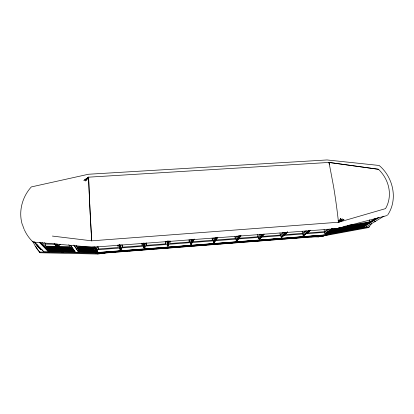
<?xml version="1.0" encoding="UTF-8"?>
<svg xmlns="http://www.w3.org/2000/svg" width="414" height="414" viewBox="0 0 414 414"><rect width="100%" height="100%" fill="white"/><g stroke="black" fill="none" stroke-linecap="round" stroke-linejoin="round"><path stroke-width="0.62" d="M92.451 248.824L92.131 247.826L77.879 247.556L77.858 247.903L78.282 248.56L92.451 248.824L92.131 247.826M93.228 248.964L92.777 247.707L77.076 247.412L77.056 247.758L77.656 248.674L93.228 248.964L92.777 247.707M92.922 249.72L78.867 249.461L79.281 250.097L93.248 250.356L92.938 249.383L80.166 249.145M93.248 250.356L92.938 249.383M94.009 250.491L93.574 249.264L78.096 248.98L78.075 249.321L78.66 250.211L94.009 250.491L93.574 249.264M86.164 250.755L79.866 250.641L79.85 250.977L80.249 251.593L94.025 251.841L93.719 250.894L88.684 250.801M94.025 251.841L93.719 250.894M94.775 251.976L94.351 250.78L79.09 250.501L79.074 250.837L79.638 251.702L94.775 251.976L94.351 250.78M78.282 248.56L77.879 247.556M78.66 250.211L78.681 249.875L81.879 249.932M70.437 245.378L75.42 252.488L78.841 252.55L74.209 245.238M79.281 250.097L79.297 249.761L93.269 250.015M79.638 251.702L79.09 250.501M80.249 251.593L79.866 250.641M75.42 252.488L75.436 252.157L62.162 251.919M92.436 247.044L76.642 246.749L76.704 245.709M70.452 248.41L70.002 247.412L60.672 247.236L60.646 247.582L61.179 248.24L70.452 248.41L70.002 247.412M71.26 248.555L70.628 247.293L59.844 247.086L59.823 247.432L60.568 248.359L71.26 248.555L70.628 247.293M71.565 249.958L71.125 248.974L61.929 248.809L61.909 249.15L62.421 249.787L71.565 249.958L71.125 248.974M72.357 250.097L71.741 248.861L61.117 248.664L61.096 249.005L61.821 249.901L72.357 250.097L71.741 248.861M72.196 250.837L63.13 250.672L63.632 251.293L72.647 251.458L72.217 250.501L66.178 250.387M72.647 251.458L72.217 250.501M73.423 251.593L72.828 250.387L62.354 250.196L62.333 250.532L63.037 251.401L73.423 251.593L72.828 250.387M63.037 251.401L62.354 250.196M54.581 243.68L61.681 252.245L63.057 252.266L56.563 243.924M63.632 251.293L63.652 250.956L72.667 251.122M60.258 251.355L59.554 250.144L49.033 249.952L49.007 250.289L49.82 251.163L60.258 251.355L59.554 250.144M60.568 248.359L59.844 247.086M61.179 248.24L60.672 247.236M61.681 252.245L61.702 251.909L49.287 251.686L40.515 242.376M61.821 249.901L61.841 249.564M62.421 249.787L61.929 248.809M49.478 247.023L46.979 246.977L46.953 247.324L47.563 247.986L56.884 248.162L56.356 247.153L52.604 247.08M56.884 248.162L56.356 247.153M57.712 248.302L56.961 247.034L46.13 246.832L46.104 247.179L46.968 248.105L57.712 248.302L56.961 247.034M55.212 248.679L48.433 248.555L48.407 248.897L49.002 249.544L58.193 249.709L57.675 248.726M59.005 249.849L58.276 248.612L47.6 248.416L47.574 248.757L48.417 249.658L59.005 249.849L58.276 248.612M58.938 250.594L58.959 250.258L49.851 250.092L49.825 250.429L50.404 251.055L59.461 251.215L58.938 250.594L49.825 250.429M68.765 244.679L70.152 246.625L59.305 246.418L59.445 244.338L60.723 244.363M48.417 249.658L47.6 248.416M49.002 249.544L48.433 248.555M34.036 241.988L43.713 251.712L49.261 252.022L49.287 251.686M49.82 251.163L49.846 250.827M50.404 251.055L49.851 250.092M54.074 243.567L56.402 246.361L45.504 246.154L45.659 244.074L44.443 242.739M46.968 248.105L46.13 246.832M47.563 247.986L46.979 246.977M146.095 243.173L146.251 245.347L165.828 243.846L166.2 241.331M169.243 241.02L168.436 245.678L167.225 245.771L167.68 240.886M167.225 245.771L167.986 241.119M168.312 241.29L167.598 246.082L168.115 246.045L168.99 240.964M167.598 246.082L168.446 241.005M168.85 241.248L168.115 246.045M170.289 241.02L169.828 243.541L189.198 242.055L190.145 239.333M193.198 239.773L191.651 243.887L190.456 243.981L190.331 242.63L191.403 239.659M190.456 243.981L192.174 239.276M192.484 239.38L190.828 244.291L191.34 244.25L193.048 239.69M190.828 244.291L192.515 239.732M193.017 239.339L191.34 244.25M194.197 239.023L193.157 241.75L212.32 240.28L213.51 238.081M217.334 237.362L214.628 242.112L213.443 242.206L213.303 240.865L215.073 237.662M213.443 242.206L216.098 237.455M216.408 237.501L213.815 242.516L214.323 242.475L217.267 237.294M213.815 242.516L216.739 237.331M214.876 241.098L214.323 242.475M215.466 240.063L216.941 237.46M217.816 237.227L216.237 239.98L235.204 238.526L236.968 236.099M387.711 214.938C398.201 199.362 393.202 177.13 379.141 165.465L327.019 159.949L88.472 174.247L31.319 186.926C22.149 196.935 18.278 211.694 22.335 224.766M338.176 222.375L344.024 219.601L338.254 222.339L342.492 218.949L338.331 222.302L340.96 218.292L338.098 222.411L385.527 208.625A33.275 30.093 41.7 0 0 378.448 169.279L329.016 162.433L88.606 177.171A183.102 11.318 86.2 0 0 90.18 213.35L91.711 240.824L338.481 222.235A175.386 45.121 85 0 0 333.534 186.352L329.016 162.433L378.448 169.279M237.367 240.358L236.192 240.451L236.042 239.116L238.542 235.726M236.192 240.451L239.768 235.654M240.094 235.654L236.565 240.757L237.067 240.72L240.989 235.566M236.565 240.757L240.136 236.001M240.617 235.618L237.067 240.72M240.917 235.799L239.08 238.231L257.85 236.792L260.209 234.179M88.674 177.176L85.507 180.99L88.808 177.182L83.876 180.416L88.606 177.171L88.7 179.102M238.469 238.93L258.548 237.388L261.389 234.277M258.548 237.388L258.709 238.712L262.776 234.314M263.128 234.277L259.081 239.018L259.578 238.981L264.101 234.138M259.081 239.018L263.583 234.179M263.237 234.676L259.578 238.981M263.718 234.314L261.684 236.497L280.262 235.069L283.093 232.435M263.977 234.22L259.868 238.624L258.709 238.712M260.349 237.253L280.816 235.68L284.382 232.389M280.816 235.68L280.992 236.994L285.898 232.518M286.286 232.451L281.318 236.968L281.365 237.3L281.856 237.263L287.751 231.928M286.24 232.803L284.061 234.779L302.448 233.372L305.408 230.976M281.365 237.3L287.238 231.969M287.539 232.021L282.141 236.906L280.992 236.994M283.233 235.494L302.862 233.982L306.681 230.924M302.862 233.982L303.048 235.292L309.263 230.37M309.698 230.262L303.374 235.271L303.421 235.597L310.257 230.567M303.421 235.597L310.236 230.22M310.443 230.277L304.186 235.204L303.048 235.292M306.831 233.035L324.4 231.69L327.971 229.128M313.129 236.601L310.666 236.792L318.18 236.911L319.287 236.125M305.884 233.755L324.685 232.306L329.213 229.082M324.685 232.306L324.881 233.61L331.94 228.642M331.899 228.875L325.197 233.584L325.249 233.91L333.125 228.704M325.249 233.91L332.546 228.735M96.234 252.747L96.488 253.673L323.324 236.052L323.422 235.287L323.981 235.105M324.881 233.61L327.655 233.398L334.377 228.73M327.655 233.398L327.598 234.873L95.298 252.871L95.148 251.329L92.912 246.915M32.763 241.729L33.058 242.024L92.291 247.277L336.773 228.647L337.224 228.342M328.255 232.875L338.331 231.064L339.097 230.551M330.346 231.317L340.748 229.449L341.928 228.663M332.08 229.791L343.227 227.798L344.438 226.991M343.708 228.145L345.359 227.048L345.276 226.732L343.625 227.829L343.708 228.145L330.714 230.474M327.702 233.294L338.409 231.369L339.558 230.608L328.157 232.652M329.202 231.845L340.825 229.765L342.005 228.978L330.31 231.074M331.536 230.22L343.309 228.114L344.515 227.307L333.301 229.315M327.515 233.429L338.802 231.4L340.375 230.36L340.298 230.049L329.549 231.975M329.161 231.959L341.224 229.796L342.833 228.725L342.756 228.409L331.666 230.396M327.8 233.832L338.321 231.943L348.34 225.304M338.321 231.943L338.398 232.249L349.478 224.926M340.572 231.028L342.166 229.977M343.755 228.926L345.876 227.529M347.47 226.479L348.531 225.78M338.398 232.249L339.594 232.031L350.203 225.05M342.326 230.448L343.925 229.397L363.166 225.946L363.249 226.251L361.505 227.322L342.409 230.753L342.326 230.448L360.785 227.131M344.79 228.828L346.43 227.752L365.904 224.269L365.986 224.579L364.196 225.677L344.872 229.139L344.79 228.828L362.866 225.589M347.315 227.172L348.997 226.065L368.708 222.546L368.791 222.861L366.954 223.984L347.398 227.488L347.315 227.172L366.24 223.788M351.155 224.652L350.135 225.319L369.95 221.78L375.627 218.297M363.166 225.946L361.143 227.286L343.222 230.505L343.139 230.2L344.313 229.428L348.045 228.761M345.612 228.58L363.746 225.33L365.06 224.523L365.143 224.833L363.828 225.635L345.695 228.89L345.612 228.58L346.818 227.788L350.596 227.11M348.153 226.913L349.39 226.106L367.849 222.804L367.932 223.12L349.473 226.422L348.236 227.229L348.153 226.913L366.504 223.632L367.849 222.804M342.409 230.753L344.008 229.708L363.249 226.251M344.872 229.139L346.513 228.067L365.986 224.579M347.398 227.488L349.08 226.386L368.791 222.861M343.222 230.505L344.396 229.739L362.421 226.505L362.338 226.194L361.096 226.422M345.695 228.89L346.901 228.098L365.143 224.833M343.139 230.2L361.06 226.981L362.338 226.194M348.236 227.229L366.592 223.943L368.708 222.546M339.594 232.031L339.511 231.726L360.822 227.897L376.233 218.473M360.822 227.897L360.904 228.197L378.52 217.453M360.904 228.197L361.696 228.057L378.986 217.541M361.676 228.057L365.779 227.126L383.964 216.191M371.575 223.182A38.316 35.076 42.4 0 1 370.975 224.321L370.121 224.512M387.199 215.508L336.773 228.647M370.763 224.01A37.508 34.372 42.7 0 1 369.376 226.851L367.958 227.69L318.18 236.911M338.409 222.266L338.176 220.326M87.618 177.663L88.808 177.182M323.091 235.421L369.376 226.851M344.515 226.323L346.394 225.987M339.04 227.845L345.276 226.732M338.207 228.104L339.449 227.881M342.564 227.322L343.811 227.1M332.882 229.278L345.359 227.048M333.725 229.604L343.004 227.943M333.311 230.21L334.538 229.987M335.77 229.765L337.001 229.547M338.233 229.325L341.312 228.776M351.853 226.888L353.111 226.66M354.368 226.437L357.51 225.873M358.767 225.651L360.025 225.423M361.282 225.2L364.429 224.636M330.512 230.934L342.833 228.725M330.351 231.416L340.51 229.599M328.711 232.228L331.878 231.659M333.146 231.431L334.414 231.209M335.682 230.981L338.843 230.412M349.287 228.538L350.529 228.316M351.771 228.093L354.881 227.534M356.123 227.312L357.365 227.089M358.607 226.867L359.849 226.644M328.995 232.399L340.375 230.36M328.064 233.01L338.098 231.209M33.115 241.766A40.52 38.166 -19.1 0 0 39.521 252.033L40.277 252.763L97.864 254.051L105.793 252.794M97.124 246.408L98.341 249.021L118.342 247.489L117.654 245.026M121.835 244.71L122.425 247.174L142.209 245.657L142.064 243.168M95.851 246.935L97.218 249.782L119.936 248.038M120.443 245.062L121.173 247.945L143.648 246.216L143.746 247.582L144.972 247.489L144.822 243.458M144.972 247.489L144.874 246.123L167.111 244.415M190.331 242.63L168.322 244.322L168.436 245.678M192.168 242.49L213.303 240.865M215.125 240.725L236.042 239.116M95.148 251.329L96.772 251.552L94.604 246.832M96.757 251.205L97.29 251.163L97.218 249.782M118.802 244.86L120.019 249.409L121.255 249.316L121.173 247.945M95.298 252.871L95.23 251.5L97.807 251.298M119.077 244.762L120.396 249.73L120.924 249.689L119.775 244.984M144.098 247.556L144.119 247.898L144.646 247.857L144.45 243.106M95.215 252.716L327.857 234.697M96.395 252.882L323.422 235.287M96.488 253.673L96.452 252.928L98.382 252.778M102.248 252.478L103.536 252.38M107.402 252.079L109.337 251.929M112.556 251.681L114.492 251.531M118.357 251.231L119.646 251.132M123.507 250.832L125.442 250.682M128.661 250.434L129.949 250.33M133.815 250.03L135.751 249.88M139.616 249.585L140.905 249.482M144.765 249.181L146.054 249.083M149.92 248.783L151.855 248.633M155.721 248.333L157.009 248.234M160.875 247.934L162.805 247.784M166.03 247.536L167.96 247.386M171.826 247.086L173.114 246.987M176.98 246.687L178.91 246.537M182.134 246.289L183.423 246.185M187.288 245.89L189.219 245.74M192.438 245.486L194.373 245.336M198.239 245.041L199.527 244.938M203.393 244.638L205.323 244.488M208.547 244.239L210.478 244.089M214.343 243.789L215.632 243.691M219.498 243.391L221.428 243.241M225.294 242.94L226.582 242.842M230.448 242.542L231.736 242.444M235.602 242.143L237.538 241.993M241.398 241.693L242.687 241.595M245.911 241.346L247.841 241.196M251.707 240.896L252.995 240.793M256.861 240.493L258.797 240.348M262.015 240.094L263.951 239.944M267.811 239.644L269.1 239.546M272.966 239.245L274.901 239.095M278.12 238.847L280.055 238.697M283.921 238.397L285.21 238.298M289.07 237.998L291.006 237.848M300.026 237.15L301.314 237.051M305.18 236.751L306.469 236.653M310.334 236.353L312.265 236.203M315.484 235.949L317.419 235.799M321.285 235.504L322.573 235.4M100.095 253.14L97.518 253.337L97.864 254.051M102.579 252.944L105.249 252.737M108.473 252.488L110.409 252.338M113.633 252.09L115.568 251.935M118.792 251.686L121.369 251.484M123.946 251.288L126.529 251.086M129.106 250.884L131.683 250.687M134.907 250.434L136.843 250.284M140.067 250.035L142.644 249.833M145.221 249.637L147.803 249.435M151.022 249.187L152.957 249.037M156.181 248.783L158.759 248.586M161.983 248.333L163.918 248.183M166.495 247.986L169.078 247.784M172.302 247.536L174.232 247.386M177.456 247.132L180.033 246.935M182.615 246.734L185.193 246.532M188.417 246.283L190.352 246.133M193.576 245.88L195.506 245.73M198.73 245.481L201.307 245.279M204.532 245.031L206.467 244.881M209.044 244.679L211.626 244.483M214.85 244.229L217.428 244.032M220.005 243.83L222.587 243.629M225.164 243.432L227.741 243.23M230.965 242.982L232.901 242.832M236.125 242.578L238.702 242.381M241.279 242.18L243.862 241.978M247.08 241.729L249.016 241.579M252.24 241.331L254.175 241.181M257.399 240.927L259.976 240.731M262.554 240.529L265.136 240.327M268.355 240.079L270.29 239.929M273.514 239.675L276.091 239.478M278.674 239.276L281.251 239.075M284.475 238.826L286.41 238.676M289.634 238.428L291.565 238.278M294.789 238.024L297.366 237.827M299.948 237.626L302.525 237.424M305.102 237.227L307.685 237.025M316.063 236.373L318.671 236.171M96.426 253.549L323.515 235.918M34.755 242.35L38.176 246.935L38.9 246.879A42.264 39.765 -17.7 0 1 38.072 245.911M374.96 221.604L375.586 221.557L374.706 221.759M38.176 246.935L39.035 247.013M38.631 246.935A41.364 38.957 -18.3 0 0 40.603 249.357L41.312 249.3A41.348 38.952 -18.2 0 1 40.106 247.872M370.364 224.367L370.975 224.321M40.603 249.357L41.441 249.43M46.104 247.179L56.941 247.381M59.823 247.432L70.603 247.639M77.056 247.758L92.757 248.053M46.953 247.324L56.33 247.5M60.646 247.582L69.982 247.758M77.858 247.903L92.115 248.172M47.589 247.639L56.909 247.815M61.2 247.893L70.478 248.069M78.303 248.214L92.472 248.478M46.994 247.758L52.05 247.851M54.576 247.898L57.732 247.96M61.22 248.022L71.28 248.214M78.298 248.343L93.243 248.623M47.574 248.757L58.255 248.954M61.096 249.005L71.72 249.202M78.075 249.321L93.554 249.606M48.407 248.897L57.649 249.068L58.193 249.709M61.909 249.15L71.105 249.316M49.028 249.202L58.214 249.368M62.442 249.451L71.586 249.616M48.438 249.316L59.026 249.513M62.462 249.575L72.378 249.756M83.799 249.968L93.388 250.144M49.007 250.289L59.533 250.48M62.333 250.532L72.807 250.724M79.074 250.837L94.33 251.117M79.85 250.977L93.704 251.226M50.43 250.718L59.481 250.884L58.959 250.258M80.269 251.262L94.04 251.51M50.461 250.843L60.284 251.019M64.279 251.091L69.169 251.179M70.39 251.2L73.444 251.257M80.29 251.381L91.639 251.588M78.862 252.219L95.329 252.514M45.659 244.074L54.627 244.244M39.521 252.033L96.871 253.321M52.381 236.073L91.711 240.824L91.618 238.899M96.452 252.928L96.617 253.047A208.387 15.515 84.8 0 0 96.804 253.161M34.124 241.838L38.021 245.761L37.27 244.809M39.361 242.335L48.588 252.007M40.049 242.273L49.261 252.022M42.259 242.666L45.504 246.154M55 243.799L59.337 249.047M60.522 250.48L61.308 251.433M56.537 244.281L63.057 252.266M57.422 244.089L59.305 246.418M35.557 243.572L38.311 247.07M70.815 245.533L75.084 251.65M73.832 245.052L78.841 252.55M76.005 245.776L76.642 246.749M77.076 247.412L77.677 248.333M92.151 246.992L92.291 247.277M93.792 246.687L96.234 251.593M94.045 246.873L96.219 251.246M94.625 247.189L96.772 251.552M95.375 247.225L97.29 251.163M369.438 219.896L369.95 221.78M366.871 223.674L366.954 223.984M366.504 223.632L366.592 223.943M364.113 225.366L364.196 225.677M363.746 225.33L363.828 225.635M361.422 227.017L361.505 227.322M361.06 226.981L361.143 227.286M119.222 245.026L120.396 249.73M349.39 226.106L349.473 226.422M348.997 226.065L349.08 226.386M346.818 227.788L346.901 228.098M346.43 227.752L346.513 228.067M344.313 229.428L344.396 229.739M119.636 244.721L120.924 249.689M343.925 229.397L344.008 229.708M343.227 227.798L343.309 228.114M341.141 229.485L341.224 229.796M340.748 229.449L340.825 229.765M338.724 231.095L338.802 231.4M338.331 231.064L338.409 231.369M120.091 244.762L121.255 249.316M329.016 162.433L329.316 164.337M325.683 233.548L325.73 233.874M324.09 229.615L324.4 231.69M323.215 235.354L323.324 236.052M303.86 235.23L303.907 235.561M302.153 231.286L302.448 233.372M281.815 236.932L281.856 237.263M279.988 232.973L280.262 235.069M257.596 234.681L257.85 236.792M234.971 236.404L235.204 238.526M212.108 238.143L212.32 240.28M189.001 239.903L189.198 242.055M165.652 241.683L165.828 243.846M144.621 247.515L144.646 247.857M142.059 243.479L142.209 245.657M122.29 244.984L122.425 247.174M119.967 248.493L120.019 249.409M98.232 246.822L98.341 249.021M143.529 242.982L143.746 247.582M143.901 243.147L144.119 247.898M144.765 243.209L144.874 246.123M146.194 242.852L146.251 245.347M33.058 242.024A42.559 39.827 -17.2 0 1 24.369 229.786M24.121 229.211A42.559 39.827 -17.2 0 1 22.656 225.102M91.711 240.824A183.081 11.68 86.2 0 1 88.606 177.171M40.277 252.763A40.241 37.922 -19.2 0 1 35.739 246.356M95.437 251.805A208.387 15.515 84.8 0 1 95.23 251.5M40.732 249.487A41.312 38.916 -18.3 0 1 38.761 247.07M43.713 251.712A40.432 38.145 -18.6 0 1 41.783 249.347M366.369 226.008A37.524 34.445 42.5 0 1 365.779 227.126"/></g></svg>
